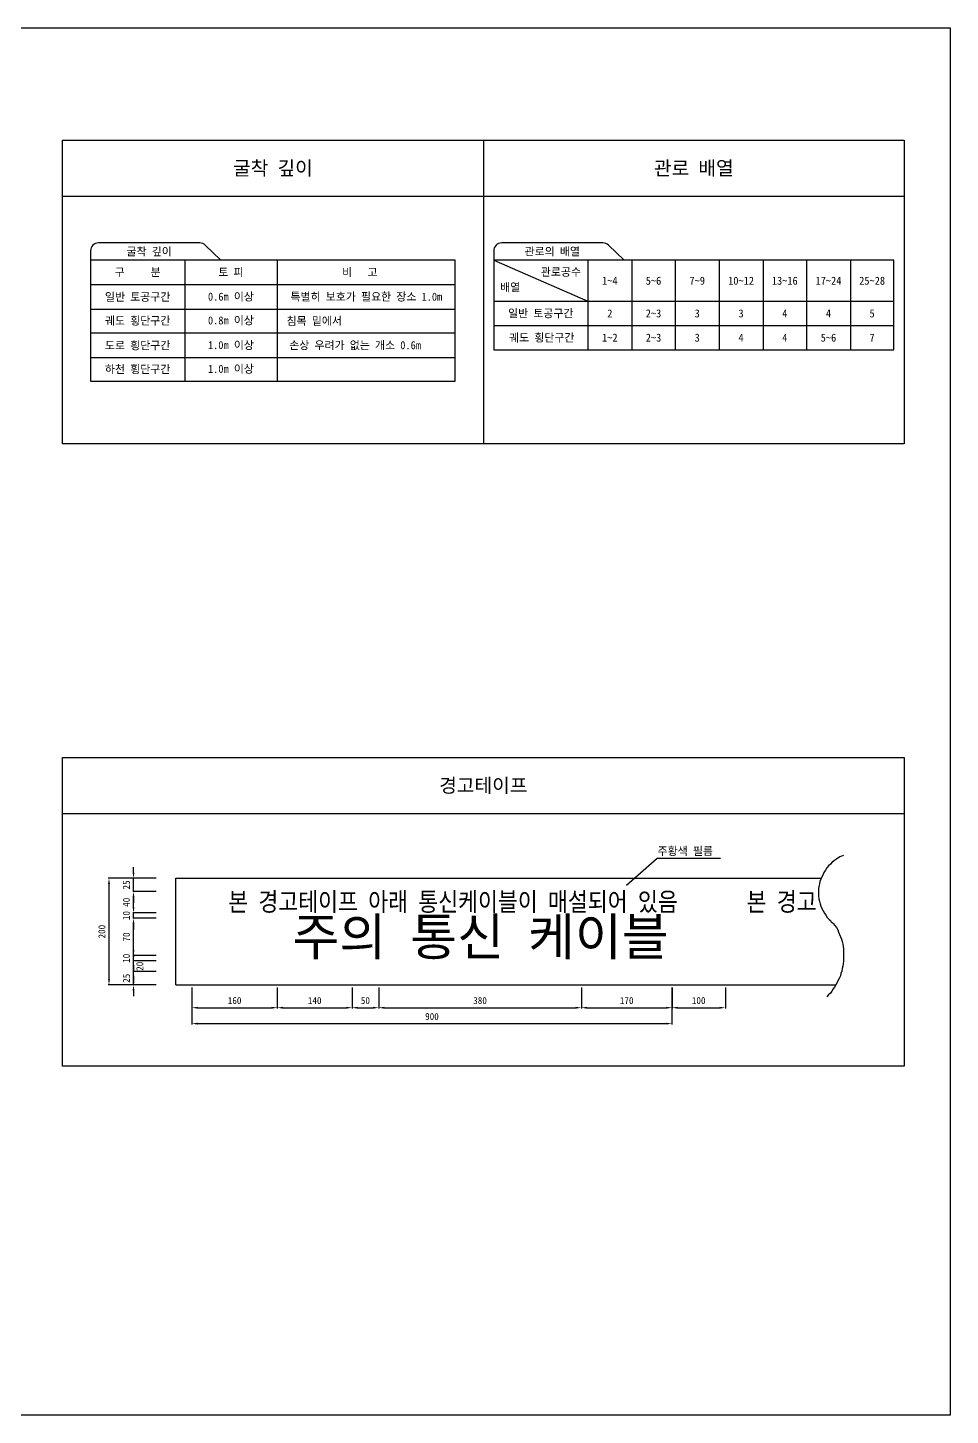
# Model space of a CAD drawing. Header units: millimetres. Extents: x 15470 to 23098, y -4317 to 628.
# Drawn here: x 19810 to 23098, y -4317 to 628 of the extents above; entities that cross this region are included whole.
import ezdxf
from ezdxf.enums import TextEntityAlignment as Align

# ---------------------------------------------------------------- set-up
doc = ezdxf.new("R2010")
doc.units = ezdxf.units.MM
doc.header["$PDMODE"] = 35
doc.header["$PDSIZE"] = 50
for name, color, linetype in [('TN-DIMS', 1, 'Continuous'), ('TN-GRND', 4, 'Continuous'), ('TN-LEAL', 1, 'Continuous'), ('TN-LIN1', 7, 'Continuous'), ('TN-TABL-LIN1', 4, 'Continuous'), ('TN-TABL-LIN2', 1, 'Continuous'), ('TN-TABL-TEX1', 6, 'Continuous'), ('TN-TEXT', 3, 'Continuous'), ('TN-XXXX', 3, 'Continuous')]:
    doc.layers.add(name, color=color, linetype=linetype)
doc.styles.add('D', font='GulimChe.ttf')
doc.styles.get("Standard").update_dxf_attribs({"font": 'GulimChe.ttf'})
doc.styles.add('통신', font='GulimChe.ttf')
doc.dimstyles.new('D', dxfattribs={"dimtxt": 2.5, "dimasz": 2.5, "dimexe": 1.25, "dimexo": 2, "dimgap": 1, "dimtad": 1, "dimdec": 0, "dimlfac": 10, "dimtxsty": '통신', "dimcen": 2.5, "dimclrd": 1, "dimclre": 1, "dimclrt": 7, "dimadec": 0, "dimazin": 0, "dimtfac": 1, "dimtdec": 0, "dimtmove": 0, "dimatfit": 3, "dimfxl": 0, "dimarcsym": 0})
doc.dimstyles.new('DH-DIM-3', dxfattribs={"dimscale": 3, "dimtxt": 2.5, "dimasz": 4, "dimexe": 0.3, "dimexo": 0.3, "dimgap": 1.25, "dimtad": 1, "dimtoh": 1, "dimdec": 0, "dimzin": 9, "dimdsep": 46, "dimlunit": 6, "dimtxsty": 'Standard', "dimcen": 2.5, "dimclrd": 1, "dimclre": 1, "dimclrt": 3, "dimadec": 0, "dimazin": 0, "dimtfac": 1, "dimtdec": 0, "dimtix": 1, "dimtmove": 2, "dimatfit": 3, "dimfxl": 0, "dimarcsym": 0})

# ---------------------------------------------------------------- blocks, each defined once
blk = doc.blocks.new('*D2')
at = {"layer": 'Defpoints', "color": 0}
for p in [(22106.1, -2789.4), (22296.2, -2789.4), (22296.2, -2864.4)]:
    blk.add_point(p, dxfattribs=at)
at = {"layer": 'TN-DIMS', "color": 1, "lineweight": -2}
for p, q in [((22106.1, -2792.4), (22106.1, -2867.4)), ((22296.2, -2792.4), (22296.2, -2867.4)), ((22126.1, -2864.4), (22276.2, -2864.4))]:
    blk.add_line(p, q, dxfattribs=at)
at = {"layer": 'TN-DIMS', "color": 1}
for points in [[(22126.1, -2861), (22126.1, -2867.7), (22106.1, -2864.4)], [(22276.2, -2861), (22276.2, -2867.7), (22296.2, -2864.4)]]:
    blk.add_solid(points, dxfattribs=at)
at = {"layer": 'TN-DIMS', "color": 3, "insert": (22201.2, -2839), "char_height": 25, "attachment_point": 5, "style": '통신'}
blk.add_mtext('100', dxfattribs=at)
blk = doc.blocks.new('*D3')
at = {"layer": 'Defpoints', "color": 0}
for p in [(21060.7, -2789.4), (21783, -2789.4), (21783, -2864.4)]:
    blk.add_point(p, dxfattribs=at)
at = {"layer": 'TN-DIMS', "color": 1, "lineweight": -2}
for p, q in [((21060.7, -2792.4), (21060.7, -2867.4)), ((21783, -2792.4), (21783, -2867.4)), ((21080.7, -2864.4), (21763, -2864.4))]:
    blk.add_line(p, q, dxfattribs=at)
at = {"layer": 'TN-DIMS', "color": 1}
for points in [[(21080.7, -2861), (21080.7, -2867.7), (21060.7, -2864.4)], [(21763, -2861), (21763, -2867.7), (21783, -2864.4)]]:
    blk.add_solid(points, dxfattribs=at)
at = {"layer": 'TN-DIMS', "color": 3, "insert": (21421.9, -2839.1), "char_height": 25, "attachment_point": 5, "style": '통신'}
blk.add_mtext('380', dxfattribs=at)
blk = doc.blocks.new('*D4')
at = {"layer": 'Defpoints', "color": 0}
for p in [(20965.7, -2789.4), (21060.7, -2789.4), (21060.7, -2864.4)]:
    blk.add_point(p, dxfattribs=at)
at = {"layer": 'TN-DIMS', "color": 1, "lineweight": -2}
for p, q in [((20965.7, -2792.4), (20965.7, -2867.4)), ((21060.7, -2792.4), (21060.7, -2867.4)), ((20985.7, -2864.4), (21040.7, -2864.4))]:
    blk.add_line(p, q, dxfattribs=at)
at = {"layer": 'TN-DIMS', "color": 1}
for points in [[(20985.7, -2861), (20985.7, -2867.7), (20965.7, -2864.4)], [(21040.7, -2861), (21040.7, -2867.7), (21060.7, -2864.4)]]:
    blk.add_solid(points, dxfattribs=at)
at = {"layer": 'TN-DIMS', "color": 3, "insert": (21013.2, -2839.1), "char_height": 25, "attachment_point": 5, "style": '통신'}
blk.add_mtext('50', dxfattribs=at)
blk = doc.blocks.new('*D5')
at = {"layer": 'Defpoints', "color": 0}
for p in [(20699.3, -2789.4), (20965.7, -2789.4), (20965.7, -2864.4)]:
    blk.add_point(p, dxfattribs=at)
at = {"layer": 'TN-DIMS', "color": 1, "lineweight": -2}
for p, q in [((20699.3, -2792.4), (20699.3, -2867.4)), ((20965.7, -2792.4), (20965.7, -2867.4)), ((20719.3, -2864.4), (20945.7, -2864.4))]:
    blk.add_line(p, q, dxfattribs=at)
at = {"layer": 'TN-DIMS', "color": 1}
for points in [[(20719.3, -2861), (20719.3, -2867.7), (20699.3, -2864.4)], [(20945.7, -2861), (20945.7, -2867.7), (20965.7, -2864.4)]]:
    blk.add_solid(points, dxfattribs=at)
at = {"layer": 'TN-DIMS', "color": 3, "insert": (20832.5, -2839), "char_height": 25, "attachment_point": 5, "style": '통신'}
blk.add_mtext('140', dxfattribs=at)
blk = doc.blocks.new('*D6')
at = {"layer": 'Defpoints', "color": 0}
for p in [(20395.2, -2789.4), (20699.3, -2789.4), (20699.3, -2864.4)]:
    blk.add_point(p, dxfattribs=at)
at = {"layer": 'TN-DIMS', "color": 1, "lineweight": -2}
for p, q in [((20395.2, -2792.4), (20395.2, -2867.4)), ((20699.3, -2792.4), (20699.3, -2867.4)), ((20415.2, -2864.4), (20679.3, -2864.4))]:
    blk.add_line(p, q, dxfattribs=at)
at = {"layer": 'TN-DIMS', "color": 1}
for points in [[(20415.2, -2861), (20415.2, -2867.7), (20395.2, -2864.4)], [(20679.3, -2861), (20679.3, -2867.7), (20699.3, -2864.4)]]:
    blk.add_solid(points, dxfattribs=at)
at = {"layer": 'TN-DIMS', "color": 3, "insert": (20547.2, -2839), "char_height": 25, "attachment_point": 5, "style": '통신'}
blk.add_mtext('160', dxfattribs=at)
blk = doc.blocks.new('*D7')
at = {"layer": 'Defpoints', "color": 0}
for p in [(20186.9, -2526.6), (20270.6, -2526.6), (20270.6, -2545.6)]:
    blk.add_point(p, dxfattribs=at)
at = {"layer": 'TN-DIMS', "color": 1, "lineweight": -2}
for p, q in [((20186.9, -2506.6), (20186.9, -2486.6)), ((20267.6, -2526.6), (20183.9, -2526.6)), ((20267.6, -2545.6), (20183.9, -2545.6)), ((20186.9, -2545.6), (20186.9, -2526.6)), ((20186.9, -2565.6), (20186.9, -2585.6))]:
    blk.add_line(p, q, dxfattribs=at)
at = {"layer": 'TN-DIMS', "color": 1}
for points in [[(20183.6, -2506.6), (20190.2, -2506.6), (20186.9, -2526.6)], [(20183.6, -2565.6), (20190.2, -2565.6), (20186.9, -2545.6)]]:
    blk.add_solid(points, dxfattribs=at)
at = {"layer": 'TN-DIMS', "color": 3, "insert": (20161.6, -2536.1), "char_height": 25, "attachment_point": 5, "rotation": 90, "style": '통신'}
blk.add_mtext('10', dxfattribs=at)
blk = doc.blocks.new('*D8')
at = {"layer": 'Defpoints', "color": 0}
for p in [(20186.9, -2403.1), (20270.6, -2403.1), (20270.6, -2450.6)]:
    blk.add_point(p, dxfattribs=at)
at = {"layer": 'TN-DIMS', "color": 1, "lineweight": -2}
for p, q in [((20186.9, -2383.1), (20186.9, -2363.1)), ((20267.6, -2403.1), (20183.9, -2403.1)), ((20186.9, -2450.6), (20186.9, -2403.1)), ((20267.6, -2450.6), (20183.9, -2450.6)), ((20186.9, -2470.6), (20186.9, -2490.6))]:
    blk.add_line(p, q, dxfattribs=at)
at = {"layer": 'TN-DIMS', "color": 1}
for points in [[(20183.6, -2383.1), (20190.2, -2383.1), (20186.9, -2403.1)], [(20183.6, -2470.6), (20190.2, -2470.6), (20186.9, -2450.6)]]:
    blk.add_solid(points, dxfattribs=at)
at = {"layer": 'TN-DIMS', "color": 3, "insert": (20161.6, -2426.8), "char_height": 25, "attachment_point": 5, "rotation": 90, "style": '통신'}
blk.add_mtext('25', dxfattribs=at)
blk = doc.blocks.new('*D9')
at = {"layer": 'Defpoints', "color": 0}
for p in [(20186.9, -2450.6), (20270.6, -2450.6), (20270.6, -2526.6)]:
    blk.add_point(p, dxfattribs=at)
at = {"layer": 'TN-DIMS', "color": 1, "lineweight": -2}
for p, q in [((20267.6, -2450.6), (20183.9, -2450.6)), ((20186.9, -2506.6), (20186.9, -2470.6)), ((20267.6, -2526.6), (20183.9, -2526.6))]:
    blk.add_line(p, q, dxfattribs=at)
at = {"layer": 'TN-DIMS', "color": 1}
for points in [[(20183.6, -2470.6), (20190.2, -2470.6), (20186.9, -2450.6)], [(20183.6, -2506.6), (20190.2, -2506.6), (20186.9, -2526.6)]]:
    blk.add_solid(points, dxfattribs=at)
at = {"layer": 'TN-DIMS', "color": 3, "insert": (20161.6, -2488.6), "char_height": 25, "attachment_point": 5, "rotation": 90, "style": '통신'}
blk.add_mtext('40', dxfattribs=at)
blk = doc.blocks.new('*D10')
at = {"layer": 'Defpoints', "color": 0}
for p in [(20186.9, -2545.6), (20270.6, -2545.6), (20270.6, -2678.7)]:
    blk.add_point(p, dxfattribs=at)
at = {"layer": 'TN-DIMS', "color": 1, "lineweight": -2}
for p, q in [((20267.6, -2545.6), (20183.9, -2545.6)), ((20186.9, -2658.7), (20186.9, -2565.6)), ((20267.6, -2678.7), (20183.9, -2678.7))]:
    blk.add_line(p, q, dxfattribs=at)
at = {"layer": 'TN-DIMS', "color": 1}
for points in [[(20183.6, -2565.6), (20190.2, -2565.6), (20186.9, -2545.6)], [(20183.6, -2658.7), (20190.2, -2658.7), (20186.9, -2678.7)]]:
    blk.add_solid(points, dxfattribs=at)
at = {"layer": 'TN-DIMS', "color": 3, "insert": (20161.6, -2612.2), "char_height": 25, "attachment_point": 5, "rotation": 90, "style": '통신'}
blk.add_mtext('70', dxfattribs=at)
blk = doc.blocks.new('*D11')
at = {"layer": 'Defpoints', "color": 0}
for p in [(20186.9, -2678.7), (20270.6, -2678.7), (20270.6, -2697.7)]:
    blk.add_point(p, dxfattribs=at)
at = {"layer": 'TN-DIMS', "color": 1, "lineweight": -2}
for p, q in [((20186.9, -2658.7), (20186.9, -2638.7)), ((20267.6, -2678.7), (20183.9, -2678.7)), ((20267.6, -2697.7), (20183.9, -2697.7)), ((20186.9, -2697.7), (20186.9, -2678.7)), ((20186.9, -2717.7), (20186.9, -2737.7))]:
    blk.add_line(p, q, dxfattribs=at)
at = {"layer": 'TN-DIMS', "color": 1}
for points in [[(20183.6, -2658.7), (20190.2, -2658.7), (20186.9, -2678.7)], [(20183.6, -2717.7), (20190.2, -2717.7), (20186.9, -2697.7)]]:
    blk.add_solid(points, dxfattribs=at)
at = {"layer": 'TN-DIMS', "color": 3, "insert": (20161.6, -2688.2), "char_height": 25, "attachment_point": 5, "rotation": 90, "style": '통신'}
blk.add_mtext('10', dxfattribs=at)
blk = doc.blocks.new('*D12')
at = {"layer": 'Defpoints', "color": 0}
for p in [(20186.9, -2697.7), (20270.6, -2697.7), (20270.6, -2735.7)]:
    blk.add_point(p, dxfattribs=at)
at = {"layer": 'TN-DIMS', "color": 1, "lineweight": -2}
for p, q in [((20186.9, -2677.7), (20186.9, -2657.7)), ((20267.6, -2697.7), (20183.9, -2697.7)), ((20186.9, -2735.7), (20186.9, -2697.7)), ((20267.6, -2735.7), (20183.9, -2735.7)), ((20186.9, -2755.7), (20186.9, -2775.7))]:
    blk.add_line(p, q, dxfattribs=at)
at = {"layer": 'TN-DIMS', "color": 1}
for points in [[(20183.6, -2677.7), (20190.2, -2677.7), (20186.9, -2697.7)], [(20183.6, -2755.7), (20190.2, -2755.7), (20186.9, -2735.7)]]:
    blk.add_solid(points, dxfattribs=at)
at = {"layer": 'TN-DIMS', "color": 3, "insert": (20209.5, -2716.7), "char_height": 25, "attachment_point": 5, "rotation": 90, "style": '통신'}
blk.add_mtext('20', dxfattribs=at)
blk = doc.blocks.new('*D13')
at = {"layer": 'Defpoints', "color": 0}
for p in [(20186.9, -2735.7), (20270.6, -2735.7), (20270.6, -2783.2)]:
    blk.add_point(p, dxfattribs=at)
at = {"layer": 'TN-DIMS', "color": 1, "lineweight": -2}
for p, q in [((20186.9, -2715.7), (20186.9, -2695.7)), ((20267.6, -2735.7), (20183.9, -2735.7)), ((20186.9, -2783.2), (20186.9, -2735.7)), ((20267.6, -2783.2), (20183.9, -2783.2)), ((20186.9, -2803.2), (20186.9, -2823.2))]:
    blk.add_line(p, q, dxfattribs=at)
at = {"layer": 'TN-DIMS', "color": 1}
for points in [[(20183.6, -2715.7), (20190.2, -2715.7), (20186.9, -2735.7)], [(20183.6, -2803.2), (20190.2, -2803.2), (20186.9, -2783.2)]]:
    blk.add_solid(points, dxfattribs=at)
at = {"layer": 'TN-DIMS', "color": 3, "insert": (20161.6, -2759.5), "char_height": 25, "attachment_point": 5, "rotation": 90, "style": '통신'}
blk.add_mtext('25', dxfattribs=at)
blk = doc.blocks.new('*D14')
at = {"layer": 'Defpoints', "color": 0}
for p in [(20270.6, -2403.1), (20099.5, -2783.2), (20270.6, -2783.2)]:
    blk.add_point(p, dxfattribs=at)
at = {"layer": 'TN-DIMS', "color": 1, "lineweight": -2}
for p, q in [((20267.6, -2403.1), (20096.5, -2403.1)), ((20099.5, -2423.1), (20099.5, -2763.2)), ((20267.6, -2783.2), (20096.5, -2783.2))]:
    blk.add_line(p, q, dxfattribs=at)
at = {"layer": 'TN-DIMS', "color": 1}
for points in [[(20096.1, -2423.1), (20102.8, -2423.1), (20099.5, -2403.1)], [(20096.1, -2763.2), (20102.8, -2763.2), (20099.5, -2783.2)]]:
    blk.add_solid(points, dxfattribs=at)
at = {"layer": 'TN-DIMS', "color": 3, "insert": (20074.2, -2593.2), "char_height": 25, "attachment_point": 5, "rotation": 90, "style": '통신'}
blk.add_mtext('200', dxfattribs=at)
blk = doc.blocks.new('*D15')
at = {"layer": 'Defpoints', "color": 0}
for p in [(21783, -2789.4), (22106.1, -2789.4), (22106.1, -2864.4)]:
    blk.add_point(p, dxfattribs=at)
at = {"layer": 'TN-DIMS', "color": 1, "lineweight": -2}
for p, q in [((21783, -2792.4), (21783, -2867.4)), ((22106.1, -2792.4), (22106.1, -2867.4)), ((21803, -2864.4), (22086.1, -2864.4))]:
    blk.add_line(p, q, dxfattribs=at)
at = {"layer": 'TN-DIMS', "color": 1}
for points in [[(21803, -2861), (21803, -2867.7), (21783, -2864.4)], [(22086.1, -2861), (22086.1, -2867.7), (22106.1, -2864.4)]]:
    blk.add_solid(points, dxfattribs=at)
at = {"layer": 'TN-DIMS', "color": 3, "insert": (21944.6, -2839), "char_height": 25, "attachment_point": 5, "style": '통신'}
blk.add_mtext('170', dxfattribs=at)
blk = doc.blocks.new('*D16')
at = {"layer": 'Defpoints', "color": 0}
for p in [(20395.2, -2789.4), (22105.9, -2789.4), (22105.9, -2921.1)]:
    blk.add_point(p, dxfattribs=at)
at = {"layer": 'TN-DIMS', "color": 1, "lineweight": -2}
for p, q in [((20395.2, -2792.4), (20395.2, -2924.1)), ((22105.9, -2792.4), (22105.9, -2924.1)), ((20415.2, -2921.1), (22085.9, -2921.1))]:
    blk.add_line(p, q, dxfattribs=at)
at = {"layer": 'TN-DIMS', "color": 1}
for points in [[(20415.2, -2917.8), (20415.2, -2924.5), (20395.2, -2921.1)], [(22085.9, -2917.8), (22085.9, -2924.5), (22105.9, -2921.1)]]:
    blk.add_solid(points, dxfattribs=at)
at = {"layer": 'TN-DIMS', "color": 3, "insert": (21250.5, -2895.9), "char_height": 25, "attachment_point": 5, "style": '통신'}
blk.add_mtext('900', dxfattribs=at)

msp = doc.modelspace()

# ---------------------------------------------------------------- linework, layer by layer
at = {"layer": 'TN-GRND', "linetype": 'Continuous'}
for p, q in [((19933.7, 28), (22933.7, 28)), ((19933.7, -2172), (22933.7, -2172))]:
    msp.add_line(p, q, dxfattribs=at)
for points in [[(19933.7, 227.6), (22933.7, 227.6), (22933.7, -855.3), (19933.7, -855.3)], [(19933.7, -1972.4), (22933.7, -1972.4), (22933.7, -3072.4), (19933.7, -3072.4)]]:
    msp.add_lwpolyline(points, close=True, dxfattribs=at)
msp.add_lwpolyline([(21433.7, 227.6), (21433.7, -855.3)], dxfattribs=at)
at = {"layer": 'TN-LEAL', "linetype": 'Continuous'}
msp.add_lwpolyline([(22717.8, -2321.6), (22714.6, -2323.2), (22709.7, -2324.8), (22704.8, -2326.5), (22699.9, -2329.7), (22696.6, -2331.4), (22691.8, -2334.6), (22685.2, -2339.5), (22677.1, -2346), (22670.6, -2352.6), (22664, -2359.1), (22657.5, -2365.6), (22652.6, -2373.7), (22647.7, -2381.9), (22644.5, -2390), (22639.6, -2398.2), (22636.3, -2406.3), (22633.1, -2414.5), (22631.4, -2422.6), (22629.8, -2432.4), (22628.2, -2440.6), (22628.2, -2450.3), (22628.2, -2458.5), (22628.2, -2466.6), (22629.8, -2476.4), (22631.4, -2484.6), (22634.7, -2494.4), (22636.3, -2502.5), (22639.6, -2510.7), (22644.5, -2518.8), (22649.4, -2527), (22654.3, -2535.1), (22659.2, -2543.3), (22662.4, -2546.5), (22665.7, -2549.8), (22670.6, -2553), (22673.8, -2557.9), (22677.1, -2561.2), (22680.3, -2564.4), (22686.9, -2571), (22691.8, -2579.1), (22696.6, -2587.3), (22699.9, -2595.4), (22703.2, -2603.6), (22706.4, -2611.7), (22709.7, -2619.9), (22712.9, -2628), (22714.6, -2637.8), (22716.2, -2645.9), (22717.8, -2654.1), (22717.8, -2663.9), (22717.8, -2672), (22717.8, -2681.8), (22717.8, -2689.9), (22717.8, -2698.1), (22716.2, -2707.9), (22714.6, -2716), (22712.9, -2724.2), (22711.3, -2734), (22708.1, -2742.1), (22706.4, -2750.3), (22703.2, -2758.4), (22698.3, -2766.6), (22695, -2774.7), (22690.1, -2782.9), (22685.2, -2791), (22680.3, -2797.5), (22675.5, -2805.7), (22670.6, -2812.2), (22664, -2818.7), (22657.5, -2825.2)], dxfattribs=at)
at = {"layer": 'TN-LIN1'}
msp.add_lwpolyline([(15469.5, 628.1), (23097.8, 628.1), (23097.8, -4316.8), (15469.5, -4316.8)], close=True, dxfattribs=at)
at = {"layer": 'TN-TABL-LIN1', "linetype": 'Continuous'}
for p, q in [((20422.9, -138.5), (20062.2, -138.5)), ((20498.2, -200), (20442.7, -146.5)), ((21859.8, -138.5), (21499.1, -138.5)), ((21935.1, -200), (21879.6, -146.5)), ((20033.7, -167), (20033.7, -200)), ((21470.6, -167), (21470.6, -200)), ((21962.8, -200), (21962.8, -519.5))]:
    msp.add_line(p, q, dxfattribs=at)
for points in [[(20033.7, -200), (20033.7, -632), (21333.6, -632), (21333.6, -200), (20033.7, -200)], [(20369.5, -200), (20369.5, -632)], [(20698.7, -200), (20698.7, -632)], [(21470.6, -200), (21806.3, -346.7)], [(21806.3, -200), (21806.3, -519.5)], [(22117.6, -200), (22117.6, -519.5)], [(22274.1, -200), (22274.1, -519.5)], [(22430.6, -200), (22430.6, -519.5)], [(22585.4, -200), (22585.4, -519.5)], [(22741.9, -200), (22741.9, -519.5)], [(20033.7, -286.4), (21333.6, -286.4)], [(21470.6, -346.7), (22896.7, -346.7)], [(20033.7, -632), (21333.6, -632)]]:
    msp.add_lwpolyline(points, dxfattribs=at)
msp.add_lwpolyline([(22896.7, -519.5), (22896.7, -200), (21470.6, -200), (21470.6, -519.5)], close=True, dxfattribs=at)
for centre, start, end in [((20062.2, -167), 90, 180), ((20422.9, -167), 46.0019, 90), ((21499.1, -167), 90, 180), ((21859.8, -167), 46.0019, 90)]:
    msp.add_arc(centre, 28.5, start, end, dxfattribs=at)
at = {"layer": 'TN-TABL-LIN2', "linetype": 'Continuous'}
for points in [[(20033.7, -374.4), (21333.6, -374.4)], [(21470.6, -433.1), (22896.7, -433.1)], [(20033.7, -459.2), (21333.6, -459.2)], [(20033.7, -547.2), (21333.6, -547.2)]]:
    msp.add_lwpolyline(points, dxfattribs=at)
at = {"layer": 'TN-XXXX', "linetype": 'Continuous'}
msp.add_line((20338.1, -2782.9), (20338.1, -2403.1), dxfattribs=at)
for points in [[(20338.1, -2403.1), (22637.6, -2403.1)], [(20338.1, -2782.9), (22295.7, -2782.9), (22690.1, -2782.9)]]:
    msp.add_lwpolyline(points, dxfattribs=at)

# ---------------------------------------------------------------- texts
at = {"layer": 'TN-TABL-TEX1', "style": 'D'}
for s, p in [('굴착 깊이', (20683.7, 127.8)), ('관로 배열', (22183.7, 127.8)), ('경고테이프', (21433.7, -2072.2))]:
    msp.add_text(s, height=50.16, dxfattribs=at).set_placement(p, align=Align.MIDDLE_CENTER)
at = {"layer": 'TN-TEXT', "linetype": 'Continuous'}
for s, height, p in [('굴착 깊이', 28.51, (20242.6, -169.2)), ('관로의 배열', 28.51, (21679.4, -169.2)), ('구     분', 28.51, (20201.6, -243.2)), ('토 피', 28.51, (20534.1, -243.2)), ('비   고', 28.51, (20993.6, -243.2)), ('관로공수', 28.51, (21710.2, -242.1)), ('배열', 28.51, (21529.3, -296.9)), ('1~4', 28.51, (21884.6, -273.4)), ('5~6', 28.51, (22040.2, -273.4)), ('7~9', 28.51, (22195.9, -273.4)), ('10~12', 28.51, (22352.3, -273.4)), ('13~16', 28.51, (22508, -273.4)), ('17~24', 28.51, (22663.7, -273.4)), ('25~28', 28.51, (22819.3, -273.4)), ('일반 토공구간', 28.51, (20201.6, -331.2)), ('0.6m 이상', 28.51, (20534.1, -330.1)), ('특별히 보호가 필요한 장소 1.0m', 28.512, (21016.7, -330.4)), ('일반 토공구간', 28.51, (21638.4, -389.9)), ('2', 28.5, (21884.6, -389.9)), ('2~3', 28.51, (22040.2, -389.9)), ('3', 28.5, (22195.9, -389.9)), ('3', 28.5, (22352.3, -389.9)), ('4', 28.5, (22508, -389.9)), ('4', 28.5, (22663.7, -389.9)), ('5', 28.5, (22819.3, -389.9)), ('궤도 횡단구간', 28.51, (20201.6, -416)), ('0.8m 이상', 28.51, (20534.1, -414.9)), ('침목 밑에서', 28.51, (20831, -416.8)), ('도로 횡단구간', 28.51, (20201.6, -504)), ('1.0m 이상', 28.51, (20534.1, -502.9)), ('손상 우려가 없는 개소 0.6m', 28.512, (20976.6, -503.2)), ('궤도 횡단구간', 28.51, (21641.7, -476.3)), ('1~2', 28.51, (21884.6, -476.3)), ('2~3', 28.51, (22040.2, -476.3)), ('3', 28.5, (22195.9, -476.3)), ('4', 28.5, (22352.3, -476.3)), ('4', 28.5, (22508, -476.3)), ('5~6', 28.51, (22663.7, -476.3)), ('7', 28.5, (22819.3, -476.3)), ('하천 횡단구간', 28.51, (20201.6, -588.8)), ('1.0m 이상', 28.51, (20534.1, -587.6))]:
    msp.add_text(s, height=height, dxfattribs=at).set_placement(p, align=Align.MIDDLE_CENTER)
msp.add_text('주황색 필름', height=28.51, dxfattribs=at).set_placement((22054.7, -2320.4))
at = {"layer": 'TN-TEXT', "linetype": 'ByBlock', "width": 0.85}
for s, height, p in [('본 경고테이프 아래 통신케이블이 매설되어 있음', 66.528, (22126.4, -2486.6)), ('본 경고', 66.53, (22621.6, -2486.6))]:
    msp.add_text(s, height=height, dxfattribs=at).set_placement(p, align=Align.MIDDLE_RIGHT)
at = {"layer": 'TN-TEXT', "linetype": 'ByBlock'}
msp.add_text('주의 통신 케이블', height=133.06, dxfattribs=at).set_placement((21423.9, -2611.2), align=Align.MIDDLE_CENTER)

# ---------------------------------------------------------------- dimensions: what is measured, and where the dimension line sits
at = {"layer": 'TN-DIMS'}
for base, p1, p2, text, picture, middle in [((20186.9, -2403.1), (20270.6, -2450.6), (20270.6, -2403.1), '25', '*D8', (20161.6, -2426.8)), ((20099.5, -2783.2), (20270.6, -2403.1), (20270.6, -2783.2), '200', '*D14', (20074.2, -2593.2)), ((20186.9, -2450.6), (20270.6, -2526.6), (20270.6, -2450.6), '40', '*D9', (20161.6, -2488.6)), ((20186.9, -2526.6), (20270.6, -2545.6), (20270.6, -2526.6), '10', '*D7', (20161.6, -2536.1)), ((20186.9, -2545.6), (20270.6, -2678.7), (20270.6, -2545.6), '70', '*D10', (20161.6, -2612.2)), ((20186.9, -2678.7), (20270.6, -2697.7), (20270.6, -2678.7), '10', '*D11', (20161.6, -2688.2)), ((20186.9, -2735.7), (20270.6, -2783.2), (20270.6, -2735.7), '25', '*D13', (20161.6, -2759.5))]:
    dim = msp.add_linear_dim(base=base, p1=p1, p2=p2, angle=90, text=text, dimstyle='D', override={"dimscale": 10, "dimasz": 2, "dimexe": 0.3, "dimexo": 0.3, "dimgap": 1.25, "dimlfac": 1, "dimzin": 1, "dimlunit": 6, "dimcen": 0, "dimclrt": 3, "dimtix": 1, "dimtmove": 2}, dxfattribs=at)
    dim.commit()
    dim.dimension.update_dxf_attribs({"geometry": picture, "text_midpoint": middle})
dim = msp.add_linear_dim(base=(20186.9, -2697.7), p1=(20270.6, -2735.7), p2=(20270.6, -2697.7), angle=90, text='20', dimstyle='D', override={"dimscale": 10, "dimasz": 2, "dimexe": 0.3, "dimexo": 0.3, "dimgap": 1.25, "dimlfac": 1, "dimzin": 1, "dimlunit": 6, "dimcen": 0, "dimclrt": 3, "dimtix": 1, "dimtmove": 2}, dxfattribs=at)
dim.commit()
dim.dimension.update_dxf_attribs({"geometry": '*D12', "text_midpoint": (20209.5, -2716.7), "dimtype": 160})
for base, p1, p2, text, picture, middle in [((20699.3, -2864.4), (20395.2, -2789.4), (20699.3, -2789.4), '160', '*D6', (20547.2, -2839)), ((22105.9, -2921.1), (20395.2, -2789.4), (22105.9, -2789.4), '900', '*D16', (21250.5, -2895.9)), ((20965.7, -2864.4), (20699.3, -2789.4), (20965.7, -2789.4), '140', '*D5', (20832.5, -2839)), ((21060.7, -2864.4), (20965.7, -2789.4), (21060.7, -2789.4), '50', '*D4', (21013.2, -2839.1)), ((21783, -2864.4), (21060.7, -2789.4), (21783, -2789.4), '380', '*D3', (21421.9, -2839.1)), ((22106.1, -2864.4), (21783, -2789.4), (22106.1, -2789.4), '170', '*D15', (21944.6, -2839)), ((22296.2, -2864.4), (22106.1, -2789.4), (22296.2, -2789.4), '100', '*D2', (22201.2, -2839))]:
    dim = msp.add_linear_dim(base=base, p1=p1, p2=p2, text=text, dimstyle='D', override={"dimscale": 10, "dimasz": 2, "dimexe": 0.3, "dimexo": 0.3, "dimgap": 1.25, "dimlfac": 1, "dimzin": 1, "dimlunit": 6, "dimcen": 0, "dimclrt": 3, "dimtix": 1, "dimtmove": 2}, dxfattribs=at)
    dim.commit()
    dim.dimension.update_dxf_attribs({"geometry": picture, "text_midpoint": middle})

# ---------------------------------------------------------------- leaders
at = {"layer": 'TN-LEAL'}
msp.add_leader([(21943.6, -2427.5), (22052.8, -2331.5), (22278.5, -2331.5)], dimstyle='DH-DIM-3', dxfattribs=at)

doc.saveas('drawing.dxf')
